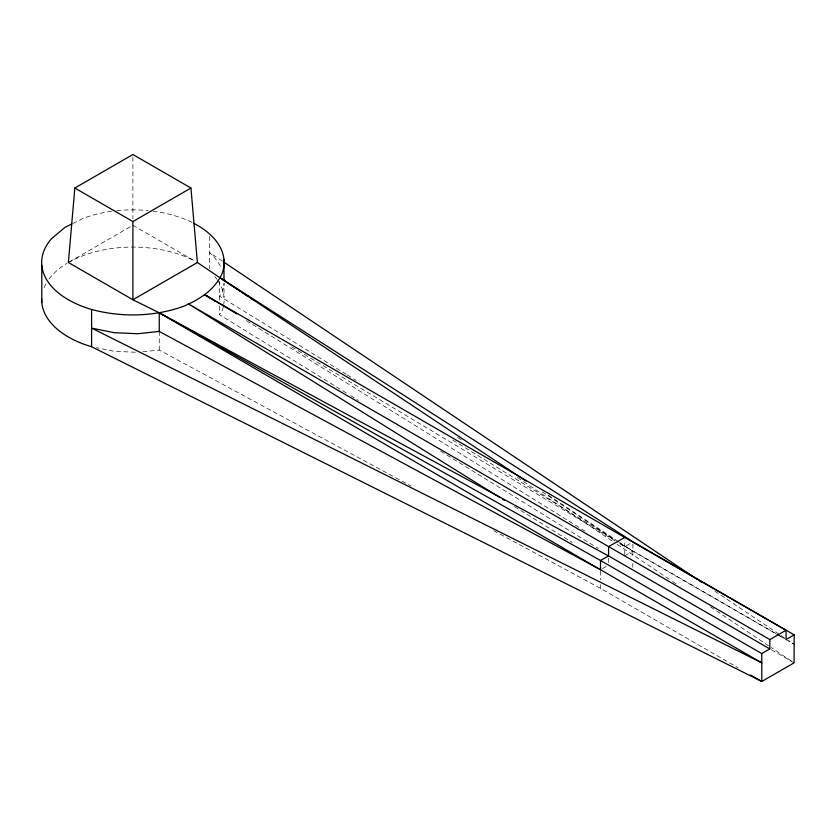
<?xml version="1.0" encoding="UTF-8"?>
<svg xmlns="http://www.w3.org/2000/svg" width="836" height="836" viewBox="0 0 836 836"><rect width="100%" height="100%" fill="white"/><g stroke="black" fill="none" stroke-linecap="round" stroke-linejoin="round"><path stroke-width="0.63" stroke-dasharray="4.18 3.13" d="M624.753 554.498L624.764 539.795M632.904 544.1L632.8 558.584M346.24 392.91L219.628 314.764L222.146 310.647A91.218 52.668 0 0 0 223.525 305.704M629.916 543.619L624.879 546.723L619.288 543.369M69.503 261.877L131.774 225.919M602.557 568.595L608.608 565.105M624.732 555.794L632.8 551.133L778.264 635.12M72.92 223.421L83.109 218.384A91.218 52.668 0 0 1 111.825 211.278M142.831 351.81L159.248 350.033L410.925 485.967M135.286 352.238L114.041 351.287L96.568 347.734M493.668 530.651L600.541 588.377L738.125 667.807M775.986 633.667L619.445 543.118M777.114 634.315L785.014 638.861M132.893 225.281L195.175 261.24M779.392 635.778L794.054 644.242L788.63 640.606M771.503 649.844L794.054 662.864L771.273 647.597M291.712 346.867L618.17 542.7M346.24 374.288L219.628 296.143L222.146 292.025A91.218 52.668 0 0 0 224.038 283.32L223.985 296.937M347.358 374.977L356.24 380.453M452.872 440.091L615.024 540.171M619.466 542.909L632.8 551.133L619.748 542.501M350.681 395.647L358.456 400.444M440.645 451.168L598.367 548.51M246.411 320.606L584.855 531.006M514.537 506.616L572.085 542.397M547.988 494.975L618.661 541.78M542.303 491.871L615.097 540.223M222.355 261.125L209.334 252.399A91.218 52.668 0 0 1 221.404 268.398M714.864 591.167L779.957 634.785M781.033 635.517L784.293 637.701M457.762 437.5L462.099 440.405M517.421 477.481L612.892 541.456M617.229 544.361L671.465 580.707M672.552 581.438L676.888 584.343M710.527 606.884L770.186 646.865M608.566 558.229L608.598 562.816M632.8 563.548L632.8 567.278M600.541 570.998L600.541 579.693M600.541 584.657L600.541 588.377M219.628 281.251L219.628 301.106M219.628 306.08L219.628 314.764M209.334 236.264L209.334 268.534M159.248 331.422L159.248 350.033M132.893 157.095L132.893 218.844M44.068 287.762A91.218 52.668 0 0 1 46.22 283.341M49.042 279.015A91.218 52.668 0 0 1 67.037 263.319M68.071 262.703A91.218 52.668 0 0 1 193.847 260.581M214.768 276.549A91.218 52.668 0 0 1 217.067 279.454M217.757 280.447A91.218 52.668 0 0 1 223.755 304.45M116.779 210.682A91.218 52.668 0 0 1 148.066 210.588M153.03 211.153A91.218 52.668 0 0 1 192.802 222.804"/><path stroke-width="1.25" d="M769.82 648.924L769.862 639.582L785.997 630.271L786.133 639.509L794.2 634.848L632.936 541.749L219.628 277.521L197.39 262.514L190.942 188.037L132.893 154.524L74.832 188.037L68.385 262.514L132.893 299.758L159.248 312.8L608.556 555.94L769.82 648.924L761.753 653.585L600.499 560.475L159.248 312.8L159.248 331.422L600.541 569.755L761.805 662.864L761.805 681.476L91.584 346.721A91.218 52.668 0 0 1 41.685 298.839M794.2 634.848L794.054 662.864L761.805 681.476L750.529 674.965M74.832 188.037L132.893 221.55L190.942 188.037M197.39 262.514L132.893 299.758L132.893 221.55M785.997 630.271L624.732 537.485L608.608 546.598L188.351 303.844L500.147 497.671M71.791 223.985L65.02 227.329L51.56 238.668A91.218 52.668 0 0 0 91.584 309.477L91.584 346.721M159.248 331.422L137.783 333.731L114.041 332.665L91.584 328.099L761.805 662.864L761.753 653.585M91.584 309.477C121.419 317.471 153.437 316.802 182.676 306.655C198.863 299.946 214.831 290.061 222.146 273.403A91.218 52.668 0 0 0 193.847 223.337M769.862 639.582L608.608 546.598L608.556 555.94L600.499 560.475L600.541 569.755L159.248 312.8M215.531 301.409L204.506 294.554L624.732 537.485M204.506 294.554L236.933 314.002M502.363 499.05L504.568 500.419M240.287 291.2L219.628 277.521L526.011 481.045M242.461 292.642L247.895 296.247M251.155 298.41L254.416 300.563M223.431 261.846L697.506 579.536M699.68 580.989L701.843 582.441M223.985 259.693L223.985 278.315A91.218 52.668 0 0 1 224.111 280.802M41.8 265.346L41.8 302.58"/></g></svg>
